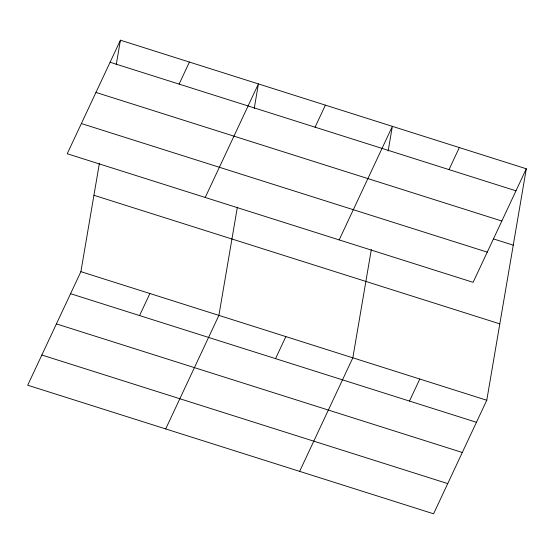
<?xml version="1.0" encoding="UTF-8"?>
<svg xmlns="http://www.w3.org/2000/svg" width="554" height="554" viewBox="0 0 554 554"><rect width="100%" height="100%" fill="white"/><g stroke="black" fill="none" stroke-linecap="round" stroke-linejoin="round"><path stroke-width="0.83" d="M526.3 168.783L473.109 282.339L67.228 153.749L120.419 40.2L526.3 168.783L486.772 400.251L433.581 513.8L27.7 385.217L80.891 271.661L99.367 163.465M116.215 64.811L120.419 40.2M237.368 207.189L218.892 315.385L165.701 428.935M254.217 108.529L258.42 83.917L205.229 197.466M371.312 249.619L352.829 357.815L299.638 471.364M388.153 150.965L392.357 126.354L339.166 239.903M179.094 84.097L189.42 62.062M139.566 315.565L149.892 293.523M315.067 127.178L325.392 105.135M275.539 358.639L285.857 336.597M449.003 169.607L459.328 147.572M409.475 401.075L419.8 379.033M110.094 62.242L515.975 190.825M95.953 92.435L501.827 221.025M493.656 238.961L513.253 245.166M81.376 123.549L487.257 252.139M93.938 195.278L499.819 323.868M80.891 271.661L486.772 400.251M70.566 293.703L476.447 422.286M56.418 323.903L462.299 452.486M41.848 355.017L447.729 483.6"/></g></svg>
